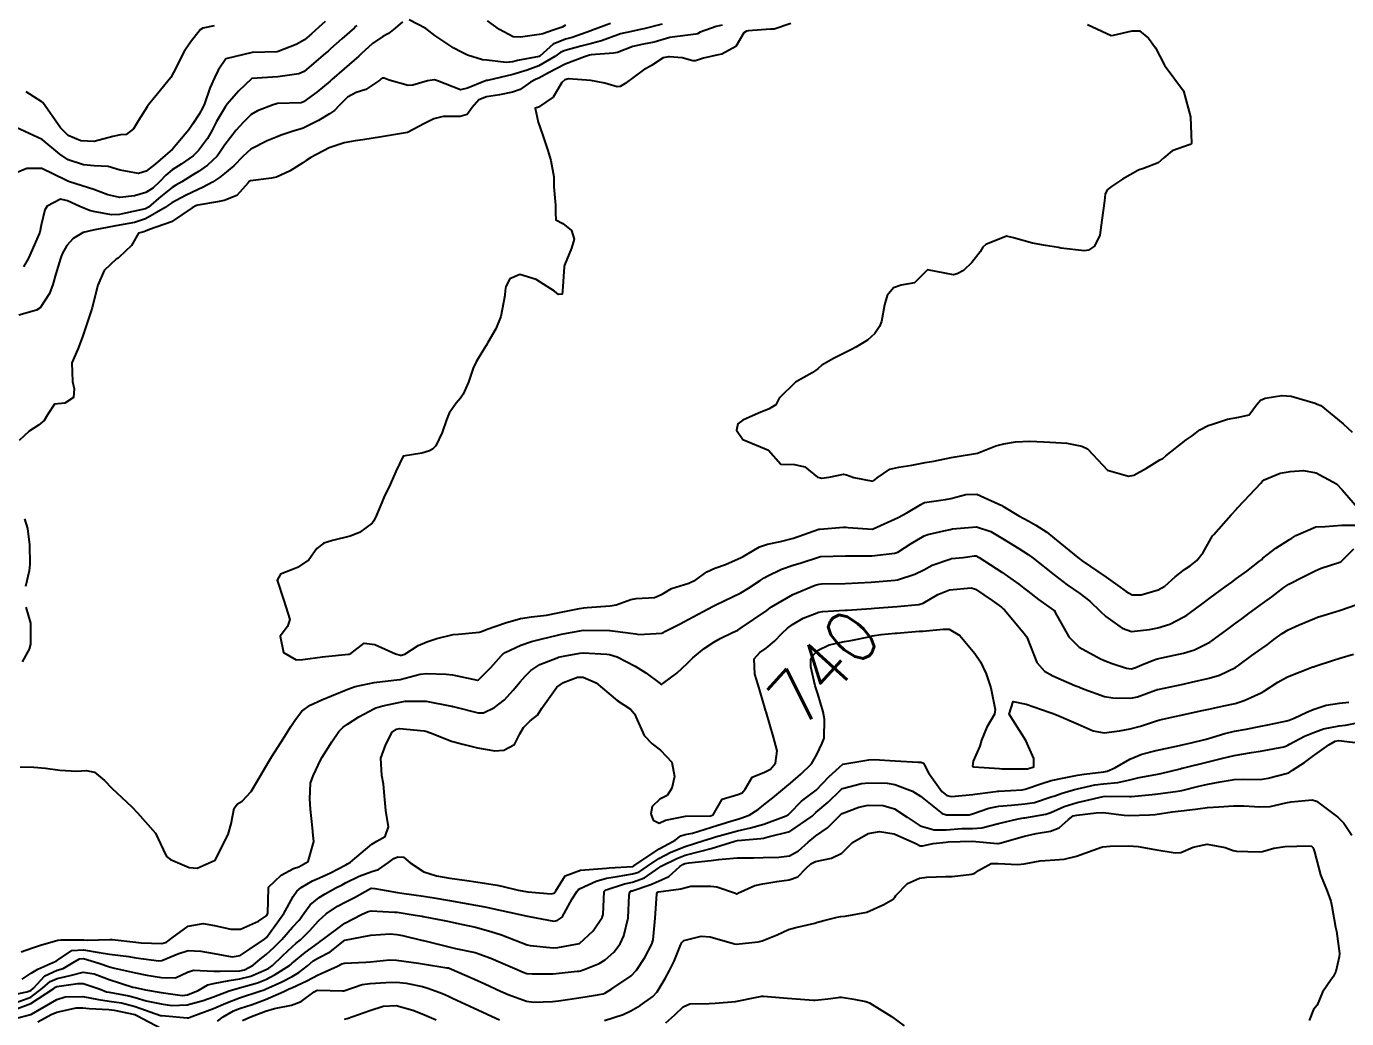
# Model space of a CAD drawing. Header units: metres. Extents: x 318500 to 325275, y 7408834 to 7428799.
# Drawn here: x 323773.1 to 323874.3, y 7421228.5 to 7421304.6 of the extents above; entities that cross this region are included whole.
import ezdxf
from ezdxf.enums import TextEntityAlignment as Align

# ---------------------------------------------------------------- set-up
doc = ezdxf.new("R2010")
doc.units = ezdxf.units.M
doc.header["$MEASUREMENT"] = 0
for name, color, linetype in [('Cotas', 45, 'Continuous'), ('Curvas de Nivel 1m', 11, 'Continuous'), ('Curvas de Nivel 5m', 15, 'Continuous'), ('Vias Primárias', 230, 'Continuous')]:
    doc.layers.add(name, color=color, linetype=linetype)
doc.styles.add('Style-STANDARD', font='STANDARD.shx')

msp = doc.modelspace()

# ---------------------------------------------------------------- linework, layer by layer
at = {"layer": 'Curvas de Nivel 1m', "flags": 128}
for points, elevation in [([(323798.42, 7421304.65), (323798.33, 7421304.56), (323798.23, 7421304.47), (323797.27, 7421303.62), (323796.4, 7421302.84), (323796.21, 7421302.68), (323796.01, 7421302.51), (323794.38, 7421301.12), (323793.98, 7421300.93), (323792.37, 7421300.69), (323790.37, 7421300.58), (323789.35, 7421299.6), (323788.48, 7421298.61), (323788.42, 7421298.53), (323788.34, 7421298.42), (323787.67, 7421297.27), (323787.33, 7421296.62), (323786.96, 7421295.97), (323786.29, 7421295.04), (323785.88, 7421294.64), (323784.94, 7421293.99), (323784.27, 7421293.56), (323783.77, 7421293.16), (323783.31, 7421292.67), (323782.78, 7421292.15), (323782.25, 7421291.82), (323781.37, 7421291.57), (323780.24, 7421291.44), (323779.32, 7421291.65), (323778.25, 7421292.05), (323776.39, 7421292.64), (323776.26, 7421292.69), (323776.11, 7421292.77), (323774.27, 7421293.67), (323773.12, 7421293.66), (323772.26, 7421293.3)], 741), ([(323795.99, 7421304.94), (323795.51, 7421304.51), (323794.94, 7421303.99), (323794.41, 7421303.55), (323793.77, 7421303.17), (323792.39, 7421302.64), (323792.31, 7421302.63), (323790.39, 7421302.58), (323788.38, 7421302.07), (323787.79, 7421301.2), (323787.51, 7421300.62), (323787.14, 7421299.84), (323786.73, 7421298.63), (323786.62, 7421298.34), (323786.33, 7421297.84), (323785.85, 7421297.1), (323785.54, 7421296.64), (323784.29, 7421295.15), (323783.72, 7421294.67), (323782.95, 7421294.01), (323782.27, 7421293.46), (323781.68, 7421293.28), (323780.27, 7421293.54), (323779.36, 7421293.81), (323778.27, 7421293.88), (323777.47, 7421293.95), (323776.28, 7421294.34), (323775.64, 7421294.78), (323774.3, 7421295.89), (323772.31, 7421296.82)], 742), ([(323821.84, 7421304.75), (323820.42, 7421304.38), (323820.26, 7421304.35), (323819.49, 7421304.19), (323818.63, 7421304), (323818.42, 7421303.92), (323817.19, 7421303.45), (323816.41, 7421303.26), (323815.59, 7421303.05), (323814.4, 7421302.73), (323814.06, 7421302.6), (323813.61, 7421302.27), (323812.38, 7421301.54), (323811.48, 7421301.2), (323810.38, 7421300.88), (323808.45, 7421300.42), (323808.37, 7421300.41), (323808.15, 7421300.34), (323806.9, 7421299.83), (323806.36, 7421299.71), (323804.61, 7421300.39), (323804.37, 7421300.47), (323803.84, 7421300.4), (323802.72, 7421300.06), (323802.36, 7421300.04), (323800.9, 7421300.44), (323800.52, 7421300.59), (323800.37, 7421300.59), (323800.28, 7421300.54), (323800.19, 7421300.45), (323799.1, 7421299.72), (323798.36, 7421299.49), (323797.7, 7421299.13), (323797.06, 7421298.49), (323796.71, 7421298.12), (323796.33, 7421297.85), (323795.49, 7421297.34), (323794.31, 7421296.76), (323794.14, 7421296.71), (323793.54, 7421296.54), (323792.63, 7421296.22), (323792.31, 7421296.1), (323791.54, 7421295.8), (323790.3, 7421295.14), (323789.69, 7421294.59), (323788.99, 7421293.88), (323788.27, 7421293.28), (323787.89, 7421292.99), (323787.36, 7421292.62), (323786.65, 7421292.23), (323786.25, 7421292.05), (323785.29, 7421291.6), (323784.24, 7421291.04), (323784.01, 7421290.89), (323783.73, 7421290.67), (323782.22, 7421289.8), (323781.38, 7421289.53), (323780.22, 7421289.32), (323778.47, 7421288.99), (323778.21, 7421288.95), (323777.44, 7421288.75), (323776.67, 7421288.3), (323776.19, 7421287.75), (323775.84, 7421287.12), (323775.71, 7421286.77), (323775.35, 7421285.59), (323775.12, 7421284.78), (323774.86, 7421284.07), (323774.13, 7421282.97), (323773.87, 7421282.79), (323772.51, 7421282.43)], 739), ([(323826.43, 7421304.66), (323825.97, 7421304.57), (323824.75, 7421304.13), (323824.53, 7421304.01), (323824.42, 7421303.98), (323822.79, 7421303.78), (323822.41, 7421303.71), (323821.21, 7421303.37), (323820.41, 7421303.21), (323819.58, 7421303.02), (323818.4, 7421302.57), (323818.1, 7421302.51), (323816.39, 7421302.38), (323816.27, 7421302.36), (323815.88, 7421302.24), (323814.38, 7421301.66), (323813.12, 7421301.02), (323812.37, 7421300.6), (323812.16, 7421300.51), (323811.73, 7421300.3), (323810.93, 7421299.74), (323810.36, 7421299.53), (323809.35, 7421299.33), (323808.35, 7421299.16), (323807.77, 7421298.93), (323807.26, 7421298.36), (323806.88, 7421297.81), (323806.33, 7421297.67), (323805.04, 7421297.67), (323804.33, 7421297.48), (323803.61, 7421297.11), (323802.31, 7421296.42), (323800.31, 7421296.1), (323798.89, 7421295.88), (323798.3, 7421295.8), (323797.46, 7421295.64), (323796.3, 7421295.25), (323794.9, 7421294.52), (323794.54, 7421294.27), (323794.28, 7421294.1), (323793.32, 7421293.5), (323792.27, 7421293.01), (323791.89, 7421292.93), (323790.26, 7421292.72), (323790.17, 7421292.67), (323790.1, 7421292.58), (323789.23, 7421291.61), (323788.24, 7421291.21), (323787.75, 7421291.1), (323786.23, 7421290.86), (323786.07, 7421290.8), (323785.8, 7421290.64), (323784.22, 7421289.57), (323782.53, 7421289), (323782.21, 7421288.87), (323782.08, 7421288.82), (323781.67, 7421288.7), (323781.15, 7421287.75), (323780.18, 7421286.83), (323780.11, 7421286.79), (323779.97, 7421286.71), (323779.04, 7421285.85), (323778.57, 7421284.73), (323778.13, 7421283), (323778.05, 7421282.74), (323777.56, 7421281.3), (323777.39, 7421280.75), (323777.02, 7421279.82), (323776.57, 7421278.76), (323776.63, 7421277.33), (323776.76, 7421276.76), (323776.69, 7421276.11), (323776.03, 7421275.66), (323775.23, 7421275.58), (323774.71, 7421274.78), (323774.46, 7421274.33), (323774.01, 7421273.97), (323773.29, 7421273.51), (323772.53, 7421272.81)], 738), ([(323787.47, 7421304.62), (323786.62, 7421304.43), (323786.41, 7421304.3), (323785.68, 7421303.36), (323785.18, 7421302.65), (323784.37, 7421301.04), (323784.15, 7421300.66), (323783.37, 7421299.69), (323782.56, 7421298.69), (323782.46, 7421298.56), (323782.34, 7421298.4), (323781.68, 7421297.34), (323781.31, 7421296.7), (323780.74, 7421296.27), (323780.31, 7421296.25), (323779.71, 7421296.12), (323778.29, 7421295.73), (323777.26, 7421295.8), (323776.3, 7421296.21), (323775.71, 7421296.78), (323774.34, 7421298.72), (323774.28, 7421298.79), (323773.08, 7421299.55)], 743), ([(323831.68, 7421304.78), (323830.42, 7421304.36), (323830.13, 7421304.35), (323828.42, 7421304.22), (323828.3, 7421304.2), (323828.08, 7421304.08), (323827.47, 7421303.03), (323826.4, 7421302.45), (323826.12, 7421302.38), (323825, 7421302.12), (323824.39, 7421301.94), (323824.18, 7421301.93), (323823.37, 7421302.15), (323822.39, 7421302.24), (323822.32, 7421302.23), (323821.91, 7421302.16), (323821, 7421301.56), (323820.38, 7421301.21), (323818.98, 7421300.2), (323818.62, 7421299.95), (323818.37, 7421299.94), (323817.44, 7421300.22), (323816.37, 7421300.43), (323814.65, 7421300.54), (323814.37, 7421300.46), (323814.13, 7421300.26), (323813.47, 7421299.15), (323812.34, 7421298.38), (323812.27, 7421298.36), (323812.08, 7421298.29), (323812.32, 7421297.22), (323812.66, 7421296.28), (323813.07, 7421295.05), (323813.3, 7421294.27), (323813.52, 7421293.03), (323813.53, 7421292.27), (323813.66, 7421290.85), (323813.65, 7421290.27), (323813.68, 7421289.72), (323814.22, 7421289.46), (323814.87, 7421288.91), (323815.07, 7421288.25), (323814.88, 7421287.57), (323814.34, 7421286.26), (323814.31, 7421286.12), (323814.19, 7421284.26), (323814.15, 7421284.04), (323813.89, 7421284.01), (323813.57, 7421284.27), (323812.16, 7421285.16), (323810.92, 7421285.55), (323810.16, 7421285.21), (323809.85, 7421284.62), (323809.78, 7421284.32), (323809.76, 7421283.93), (323809.47, 7421282.32), (323809.08, 7421281.36), (323808.47, 7421280.33), (323808.33, 7421280.1), (323808.09, 7421279.67), (323807.58, 7421278.85), (323807.34, 7421278.35), (323806.98, 7421277.27), (323806.56, 7421276.36), (323806.36, 7421276.06), (323806.04, 7421275.67), (323805.49, 7421274.91), (323805.3, 7421274.38), (323804.96, 7421273.42), (323804.47, 7421272.39), (323804.23, 7421272.14), (323803.99, 7421272.01), (323803.41, 7421271.83), (323801.98, 7421271.59), (323801.4, 7421270.43), (323800.97, 7421269.42), (323800.5, 7421268.44), (323800.33, 7421268.05), (323799.92, 7421267.07), (323799.73, 7421266.63), (323799.6, 7421266.45), (323798.62, 7421265.75), (323797.9, 7421265.47), (323796.55, 7421265.14), (323795.89, 7421264.93), (323795.36, 7421264.51), (323794.75, 7421263.64), (323793.87, 7421263.06), (323793.48, 7421262.92), (323792.58, 7421262.54), (323792.3, 7421262.1), (323792.83, 7421260.54), (323793.28, 7421259.07), (323793.1, 7421258.54), (323792.54, 7421257.8), (323792.81, 7421256.54), (323793.77, 7421255.99), (323794.29, 7421256), (323795.78, 7421256.22), (323796.03, 7421256.24), (323797.78, 7421256.42), (323797.83, 7421256.42), (323797.96, 7421256.47), (323798.99, 7421257.26), (323799.79, 7421257.16), (323801.39, 7421256.43), (323801.78, 7421256.34), (323801.85, 7421256.34), (323802.1, 7421256.42), (323803.11, 7421257.08), (323803.79, 7421257.36), (323804.56, 7421257.62), (323805.8, 7421257.91), (323806.22, 7421257.94), (323807.81, 7421258.11), (323807.98, 7421258.16), (323808.42, 7421258.33), (323809.82, 7421258.81), (323810.96, 7421259.15), (323811.82, 7421259.27), (323812.95, 7421259.4), (323813.82, 7421259.58), (323815.5, 7421259.91), (323815.83, 7421259.96), (323816.08, 7421259.98), (323817.83, 7421260.12), (323818.29, 7421260.2), (323819.42, 7421260.61), (323819.84, 7421260.69), (323821.24, 7421260.76), (323821.84, 7421261.02), (323822.55, 7421261.45), (323823.86, 7421261.86), (323824.4, 7421262.12), (323825.25, 7421262.73), (323825.87, 7421263), (323826.68, 7421263.29), (323827.89, 7421263.82), (323828.05, 7421263.9), (323828.3, 7421264.07), (323829.3, 7421264.65), (323829.9, 7421264.84), (323830.91, 7421265.05), (323831.9, 7421265.32), (323833.85, 7421265.99), (323833.92, 7421266.01), (323835.73, 7421266.16), (323835.92, 7421266.16), (323836.1, 7421266.14), (323837.92, 7421266.01), (323838, 7421266.02), (323839.93, 7421266.9), (323840.59, 7421267.25), (323841.65, 7421267.89), (323841.83, 7421268), (323841.94, 7421268.04), (323843.54, 7421268.27), (323843.95, 7421268.35), (323845.12, 7421268.67), (323845.95, 7421268.68), (323847.86, 7421267.81), (323847.94, 7421267.76), (323849.17, 7421267.03), (323849.93, 7421266.61), (323850.47, 7421266.32), (323851.31, 7421265.76), (323851.91, 7421265.28), (323853.82, 7421263.73), (323853.89, 7421263.68), (323854.04, 7421263.58), (323855.87, 7421262.32), (323856.77, 7421261.69), (323857.39, 7421261.21), (323857.85, 7421260.97), (323858.55, 7421260.96), (323859.86, 7421261.34), (323860.36, 7421261.64), (323861.16, 7421262.35), (323861.88, 7421262.92), (323862.3, 7421263.2), (323862.83, 7421263.61), (323863.3, 7421264.2), (323863.92, 7421265.3), (323864.03, 7421265.49), (323864.11, 7421265.6), (323865.45, 7421267.09), (323865.88, 7421267.57), (323865.91, 7421267.6), (323865.94, 7421267.64), (323866.88, 7421268.63), (323867.72, 7421269.54), (323867.84, 7421269.67), (323867.97, 7421269.78), (323869.21, 7421270.3), (323869.98, 7421270.42), (323871, 7421270.49), (323871.98, 7421270.33), (323873.53, 7421269.47), (323873.96, 7421269.02), (323875.32, 7421267.45)], 737), ([(323814.43, 7421304.66), (323814.17, 7421304.52), (323813.46, 7421304.27), (323812.69, 7421304.01), (323812.41, 7421303.94), (323810.98, 7421303.74), (323810.41, 7421303.78), (323809.35, 7421304.33), (323808.43, 7421305)], 741), ([(323854.43, 7421304.71), (323856.24, 7421303.88), (323856.42, 7421303.89), (323857.87, 7421304.24), (323858.43, 7421304.23), (323859.12, 7421303.67), (323859.66, 7421302.92), (323860.31, 7421301.65), (323860.34, 7421301.6), (323860.4, 7421301.52), (323861.79, 7421299.63), (323862.34, 7421297.62), (323862.41, 7421295.62), (323862.39, 7421295.55), (323862.32, 7421295.52), (323860.92, 7421295.03), (323860.3, 7421294.49), (323859.86, 7421294.1), (323858.73, 7421293.67), (323858.4, 7421293.56), (323858.29, 7421293.51), (323857.12, 7421292.84), (323856.27, 7421292.3), (323855.94, 7421292.03), (323855.79, 7421291.71), (323855.74, 7421291.2), (323855.53, 7421289.71), (323855.38, 7421288.55), (323854.97, 7421287.72), (323854.52, 7421287.41), (323854.2, 7421287.35), (323852.39, 7421287.57), (323852.21, 7421287.6), (323851.21, 7421287.77), (323850.21, 7421287.94), (323848.76, 7421288.35), (323848.22, 7421288.47), (323846.63, 7421287.83), (323846.42, 7421287.63), (323846.2, 7421287.28), (323845.57, 7421286.46), (323844.93, 7421285.85), (323844.45, 7421285.58), (323844.17, 7421285.51), (323842.18, 7421285.89), (323841.17, 7421284.9), (323840.16, 7421284.72), (323839.57, 7421284.51), (323839.08, 7421283.93), (323838.87, 7421283.21), (323838.65, 7421281.93), (323838.5, 7421281.56), (323838.12, 7421281.02), (323837.56, 7421280.49), (323836.68, 7421279.96), (323836.3, 7421279.76), (323836.1, 7421279.65), (323834.97, 7421279.1), (323834.08, 7421278.58), (323833.77, 7421278.3), (323833.34, 7421278), (323832.06, 7421277.29), (323830.8, 7421276.04), (323830.53, 7421275.55), (323830.04, 7421275.22), (323829.21, 7421274.89), (323828.02, 7421274.36), (323827.62, 7421274.08), (323827.53, 7421273.59), (323828, 7421272.89), (323829.99, 7421272.05), (323830.93, 7421270.98), (323831.98, 7421270.96), (323832.76, 7421270.79), (323833.73, 7421269.99), (323833.97, 7421269.93), (323834.04, 7421269.92), (323834.64, 7421269.98), (323835.73, 7421270.22), (323835.97, 7421270.16), (323836.51, 7421269.96), (323837.97, 7421269.68), (323838.13, 7421269.78), (323838.3, 7421269.94), (323839.29, 7421270.61), (323839.98, 7421270.76), (323840.96, 7421270.92), (323841.99, 7421271.11), (323842.65, 7421271.22), (323843.99, 7421271.5), (323844.29, 7421271.56), (323846, 7421271.83), (323847.42, 7421272.4), (323848.01, 7421272.55), (323848.91, 7421272.7), (323850.01, 7421272.76), (323851.08, 7421272.7), (323852.01, 7421272.66), (323852.86, 7421272.6), (323854.01, 7421272.37), (323854.44, 7421272.16), (323854.84, 7421271.72), (323855.98, 7421270.54), (323857.58, 7421270.08), (323857.98, 7421270.15), (323858.97, 7421270.68), (323859.99, 7421271.31), (323860.21, 7421271.43), (323860.45, 7421271.64), (323862.01, 7421272.85), (323862.46, 7421273.17), (323863.05, 7421273.61), (323863.68, 7421273.95), (323864.03, 7421274.06), (323865.18, 7421274.44), (323866.04, 7421274.6), (323866.84, 7421274.76), (323867.39, 7421275.55), (323867.7, 7421275.9), (323868.06, 7421276.04), (323869.34, 7421276.25), (323870.06, 7421276.21), (323871.89, 7421275.66), (323872.05, 7421275.6), (323872.32, 7421275.49), (323874.03, 7421274.08), (323874.72, 7421273.45)], 736), ([(323772.95, 7421266.8), (323773.16, 7421266.06), (323773.32, 7421264.8), (323773.36, 7421263.31), (323773.3, 7421262.8), (323773.03, 7421261.61)], 738), ([(323772.62, 7421247.77), (323773.66, 7421247.74), (323774.55, 7421247.67), (323775.66, 7421247.52), (323776.96, 7421247.45), (323777.66, 7421247.48), (323778.3, 7421247.37), (323779.08, 7421246.72), (323779.64, 7421246.14), (323781.16, 7421244.69), (323781.61, 7421244.25), (323782.98, 7421242.67), (323783.58, 7421241.44), (323783.82, 7421240.9), (323784.13, 7421240.65), (323785.56, 7421240.05), (323786.19, 7421239.99), (323787.57, 7421240.6), (323788.55, 7421242.59), (323788.79, 7421243.4), (323789.02, 7421244.59), (323789.28, 7421244.93), (323789.63, 7421245.13), (323790.32, 7421245.89), (323790.72, 7421246.56), (323791.67, 7421248.18), (323791.9, 7421248.55), (323792.59, 7421249.63), (323793.15, 7421250.53), (323793.36, 7421250.87), (323793.71, 7421251.41), (323794.21, 7421252.04), (323794.84, 7421252.51), (323795.73, 7421252.92), (323796.47, 7421253.22), (323797.74, 7421253.74), (323798.28, 7421253.93), (323799.75, 7421254.25), (323801.25, 7421254.43), (323801.71, 7421254.46), (323801.75, 7421254.47), (323803.28, 7421254.87), (323803.76, 7421254.92), (323805.27, 7421254.87), (323805.76, 7421254.82), (323807.67, 7421254.42), (323807.75, 7421254.44), (323808.7, 7421255.39), (323809.5, 7421256.31), (323809.65, 7421256.45), (323809.78, 7421256.53), (323810.99, 7421257.1), (323811.8, 7421257.38), (323812.52, 7421257.56), (323813.8, 7421257.87), (323814.12, 7421257.94), (323815.65, 7421258.23), (323815.81, 7421258.25), (323817.79, 7421258.23), (323817.81, 7421258.23), (323817.83, 7421258.23), (323818.03, 7421258.21), (323819.81, 7421257.96), (323820.05, 7421257.93), (323821.81, 7421258.02), (323821.9, 7421258.06), (323822.04, 7421258.15), (323823.21, 7421258.74), (323823.82, 7421259.07), (323825.74, 7421260.1), (323825.84, 7421260.15), (323825.94, 7421260.2), (323827.85, 7421261.12), (323828.45, 7421261.47), (323829.34, 7421262.06), (323829.65, 7421262.26), (323829.87, 7421262.39), (323830.97, 7421262.94), (323831.88, 7421263.23), (323832.48, 7421263.41), (323833.89, 7421263.89), (323833.97, 7421263.91), (323835.89, 7421263.95), (323835.91, 7421263.95), (323836.89, 7421263.96), (323837.87, 7421263.96), (323837.89, 7421263.96), (323839.66, 7421264.15), (323839.89, 7421264.23), (323840.92, 7421264.89), (323841.91, 7421265.48), (323842.2, 7421265.6), (323843.41, 7421265.87), (323843.92, 7421265.98), (323844.09, 7421266.02), (323845.92, 7421266.18), (323847.02, 7421265.82), (323847.91, 7421265.28), (323849.17, 7421264.52), (323849.89, 7421264.06), (323850.28, 7421263.77), (323851.87, 7421262.5), (323852.89, 7421261.74), (323853.85, 7421261.07), (323854.62, 7421260.49), (323855.42, 7421259.71), (323855.83, 7421259.31), (323857.1, 7421258.4), (323857.82, 7421258.16), (323859.18, 7421258.3), (323859.82, 7421258.44), (323860.75, 7421258.71), (323861.83, 7421259.27), (323862.05, 7421259.41), (323862.34, 7421259.61), (323863.2, 7421260.25), (323863.85, 7421260.73), (323865, 7421261.58), (323865.5, 7421261.94), (323865.87, 7421262.22), (323866.64, 7421262.79), (323867.63, 7421263.54), (323867.77, 7421263.66), (323867.89, 7421263.77), (323868.88, 7421264.55), (323869.92, 7421265.21), (323870.11, 7421265.32), (323870.41, 7421265.51), (323871.93, 7421266.17), (323872.66, 7421266.21), (323873.93, 7421266.3), (323875.06, 7421266.31)], 738), ([(323772.68, 7421233.59), (323773.48, 7421233.86), (323774.16, 7421234.1), (323775.49, 7421234.48), (323775.73, 7421234.51), (323777.49, 7421234.49), (323777.75, 7421234.48), (323779.49, 7421234.53), (323779.66, 7421234.53), (323781.48, 7421234.32), (323781.88, 7421234.28), (323783.48, 7421234.22), (323783.82, 7421234.32), (323784.26, 7421234.65), (323785.5, 7421235.54), (323786.63, 7421235.74), (323787.5, 7421235.61), (323788.76, 7421235.33), (323789.5, 7421235.33), (323790.89, 7421235.94), (323791.51, 7421236.37), (323791.6, 7421236.55), (323791.64, 7421238.45), (323791.66, 7421238.55), (323792.62, 7421239.46), (323793.56, 7421239.96), (323793.97, 7421240.11), (323794.68, 7421240.51), (323795.13, 7421242.05), (323795.08, 7421242.51), (323795.01, 7421243.1), (323794.88, 7421244.51), (323794.82, 7421245.32), (323794.86, 7421246.51), (323795.07, 7421247.09), (323795.67, 7421248.32), (323795.76, 7421248.5), (323796.5, 7421249.68), (323797.05, 7421250.48), (323797.37, 7421250.81), (323797.71, 7421251.05), (323798.57, 7421251.61), (323799.73, 7421252.23), (323799.88, 7421252.29), (323800.42, 7421252.44), (323801.73, 7421252.74), (323802.12, 7421252.8), (323803.73, 7421252.8), (323805.67, 7421252.43), (323805.73, 7421252.42), (323805.77, 7421252.41), (323805.91, 7421252.37), (323807.72, 7421251.9), (323808.14, 7421251.91), (323808.97, 7421252.32), (323809.74, 7421252.9), (323810.41, 7421253.64), (323810.93, 7421254.3), (323811.32, 7421254.73), (323811.76, 7421255.16), (323812.44, 7421255.61), (323813.78, 7421256.14), (323813.87, 7421256.17), (323814.27, 7421256.25), (323815.52, 7421256.5), (323815.78, 7421256.52), (323817.58, 7421256.42), (323817.78, 7421256.39), (323818.37, 7421256.2), (323819.77, 7421255.5), (323820.58, 7421254.98), (323821.67, 7421254.15), (323821.72, 7421254.11), (323821.76, 7421254.09), (323821.8, 7421254.1), (323821.87, 7421254.15), (323822.95, 7421254.96), (323823.78, 7421255.73), (323824.18, 7421256.12), (323825.06, 7421256.85), (323825.8, 7421257.34), (323826.28, 7421257.62), (323827.23, 7421258.08), (323827.63, 7421258.26), (323827.81, 7421258.37), (323828.82, 7421259.06), (323829.84, 7421259.77), (323830, 7421259.89), (323830.22, 7421260.04), (323831.85, 7421260.99), (323833.56, 7421261.7), (323833.86, 7421261.78), (323834.04, 7421261.8), (323835.86, 7421261.84), (323837.86, 7421261.94), (323839.7, 7421262.08), (323839.86, 7421262.11), (323841.21, 7421262.55), (323841.88, 7421262.89), (323842.53, 7421263.24), (323843.89, 7421263.71), (323844.01, 7421263.74), (323844.91, 7421263.84), (323845.77, 7421263.96), (323845.89, 7421263.95), (323846.14, 7421263.83), (323847.87, 7421262.71), (323849.17, 7421261.79), (323849.56, 7421261.48), (323849.85, 7421261.25), (323850.69, 7421260.61), (323851.84, 7421259.8), (323851.9, 7421259.75), (323851.97, 7421259.61), (323853.01, 7421257.74), (323853.8, 7421256.95), (323855.44, 7421256.05), (323855.78, 7421255.91), (323856.34, 7421255.69), (323857.43, 7421255.33), (323857.78, 7421255.3), (323858.07, 7421255.37), (323858.78, 7421255.66), (323859.49, 7421255.95), (323859.79, 7421256.05), (323861.09, 7421256.34), (323861.79, 7421256.49), (323862.65, 7421256.75), (323863.81, 7421257.34), (323863.96, 7421257.44), (323864.17, 7421257.59), (323865.12, 7421258.28), (323865.83, 7421258.81), (323866.26, 7421259.13), (323866.84, 7421259.55), (323867.85, 7421260.29), (323868.57, 7421260.82), (323869.5, 7421261.52), (323869.71, 7421261.68), (323869.86, 7421261.77), (323871.01, 7421262.37), (323871.88, 7421262.81), (323872.36, 7421263.01), (323873.78, 7421263.46), (323873.86, 7421263.49), (323873.89, 7421263.53), (323874.86, 7421264.5)], 739), ([(323773.04, 7421260.02), (323773.41, 7421258.8), (323773.4, 7421257.19), (323773.29, 7421256.8), (323772.76, 7421255.82)], 738), ([(323771.42, 7421230.14), (323773.13, 7421230.5), (323773.43, 7421230.61), (323773.64, 7421230.79), (323774.49, 7421231.73), (323775.45, 7421232.16), (323775.91, 7421232.3), (323776.68, 7421232.75), (323777.16, 7421233.05), (323777.46, 7421233.07), (323778.65, 7421232.72), (323779.46, 7421232.43), (323779.84, 7421232.32), (323781.45, 7421231.97), (323782.32, 7421231.8), (323783.44, 7421231.6), (323784.51, 7421231.58), (323785.45, 7421232.03), (323785.91, 7421232.16), (323787.45, 7421232.1), (323787.95, 7421232.09), (323789.45, 7421232.13), (323789.82, 7421232.2), (323790.48, 7421232.56), (323791.02, 7421233.01), (323791.47, 7421233.38), (323792.09, 7421233.93), (323792.67, 7421234.53), (323793.5, 7421235.47), (323794, 7421236.02), (323794.36, 7421236.51), (323794.85, 7421237.18), (323795.53, 7421237.74), (323796, 7421238.03), (323796.81, 7421238.48), (323797.29, 7421238.73), (323797.55, 7421238.86), (323798.61, 7421239.39), (323799.56, 7421239.74), (323800.09, 7421239.9), (323800.84, 7421240.43), (323801.26, 7421240.74), (323801.57, 7421240.86), (323801.99, 7421240.83), (323802.51, 7421240.41), (323803.56, 7421239.71), (323804.53, 7421239.4), (323805.55, 7421239.23), (323806.85, 7421239.05), (323807.55, 7421238.96), (323809.17, 7421238.69), (323809.54, 7421238.61), (323810.8, 7421238.3), (323811.54, 7421238.18), (323813.31, 7421238.03), (323813.54, 7421238.08), (323813.68, 7421238.26), (323814.4, 7421239.41), (323815.56, 7421239.84), (323815.91, 7421239.88), (323817.57, 7421239.99), (323817.77, 7421240.01), (323819.57, 7421240.13), (323819.6, 7421240.14), (323819.66, 7421240.18), (323821.59, 7421241.47), (323822.03, 7421241.71), (323822.83, 7421242.14), (323823.26, 7421242.48), (323823.6, 7421242.58), (323824.16, 7421242.68), (323825.61, 7421243.14), (323827.18, 7421243.64), (323827.62, 7421243.76), (323827.86, 7421243.82), (323828.49, 7421244.06), (323829.18, 7421244.5), (323829.63, 7421244.85), (323830.3, 7421245.38), (323831.08, 7421246.03), (323831.39, 7421246.29), (323831.66, 7421246.51), (323832.47, 7421247.2), (323833.27, 7421248), (323833.69, 7421248.71), (323834.1, 7421249.59), (323834.26, 7421249.98), (323834.27, 7421251.43), (323834.18, 7421251.99), (323833.75, 7421253.38), (323833.57, 7421253.99), (323833.23, 7421255.45), (323833.23, 7421256), (323833.42, 7421256.36), (323833.79, 7421256.73), (323834.64, 7421257.13), (323835.8, 7421257.38), (323836.3, 7421257.46), (323837.81, 7421257.78), (323837.93, 7421257.81), (323838.62, 7421257.93), (323839.7, 7421258.02), (323839.81, 7421258.03), (323841.54, 7421258.17), (323841.81, 7421258.18), (323843.37, 7421258.32), (323843.82, 7421258.32), (323844.64, 7421257.85), (323845.79, 7421256.46), (323846.23, 7421255.83), (323846.68, 7421254.91), (323847.03, 7421253.82), (323847.37, 7421252.17), (323847.31, 7421251.81), (323846.72, 7421250.81), (323846.3, 7421249.82), (323846.17, 7421249.35), (323845.68, 7421248.21), (323845.63, 7421247.83), (323845.68, 7421247.79), (323845.72, 7421247.78), (323847.68, 7421247.63), (323847.86, 7421247.62), (323849.68, 7421247.61), (323849.83, 7421247.62), (323850.31, 7421247.77), (323850.32, 7421248.41), (323849.7, 7421249.78), (323848.43, 7421251.8), (323848.75, 7421252.79), (323849.74, 7421252.59), (323851.51, 7421251.97), (323851.73, 7421251.89), (323852.07, 7421251.75), (323853.72, 7421251.04), (323854.88, 7421250.54), (323855.71, 7421250.37), (323856.88, 7421250.52), (323857.72, 7421250.69), (323858.49, 7421250.89), (323859.72, 7421251.31), (323859.99, 7421251.38), (323861.12, 7421251.63), (323861.62, 7421251.74), (323861.73, 7421251.76), (323863.24, 7421252.09), (323863.74, 7421252.2), (323864.88, 7421252.45), (323865.75, 7421252.64), (323866.45, 7421252.86), (323867.76, 7421253.45), (323867.82, 7421253.48), (323867.93, 7421253.54), (323869.03, 7421254.26), (323869.77, 7421254.67), (323871.72, 7421255.43), (323871.78, 7421255.45), (323871.89, 7421255.49), (323873.29, 7421255.96), (323873.79, 7421256.11), (323874.83, 7421256.41)], 741), ([(323772.3, 7421229.69), (323773.42, 7421230.11), (323774.33, 7421230.78), (323774.9, 7421231.3), (323775.44, 7421231.53), (323776.43, 7421231.77), (323777.45, 7421232.02), (323778.27, 7421231.9), (323779.44, 7421231.45), (323781.24, 7421230.88), (323781.43, 7421230.83), (323782.22, 7421230.67), (323783.43, 7421230.47), (323785.03, 7421230.24), (323785.43, 7421230.27), (323786.26, 7421230.62), (323787, 7421231.04), (323787.44, 7421231.16), (323788.64, 7421231.39), (323789.44, 7421231.5), (323790.3, 7421231.71), (323791.46, 7421232.22), (323791.67, 7421232.33), (323791.96, 7421232.54), (323792.73, 7421233.27), (323793.48, 7421234), (323793.77, 7421234.24), (323794.1, 7421234.51), (323794.8, 7421235.2), (323795.5, 7421235.97), (323796.08, 7421236.49), (323796.93, 7421237.07), (323797.52, 7421237.39), (323798.24, 7421237.75), (323799.46, 7421238.44), (323799.51, 7421238.47), (323799.54, 7421238.47), (323799.8, 7421238.44), (323801.54, 7421238.13), (323801.87, 7421238.08), (323803.53, 7421237.85), (323804.16, 7421237.75), (323805.53, 7421237.52), (323806.53, 7421237.35), (323807.53, 7421237.17), (323808.24, 7421237.04), (323809.52, 7421236.75), (323811.5, 7421236.31), (323811.52, 7421236.31), (323811.54, 7421236.31), (323811.63, 7421236.29), (323813.52, 7421235.94), (323813.79, 7421235.98), (323814.15, 7421236.25), (323814.94, 7421237.64), (323815.31, 7421238.23), (323815.42, 7421238.36), (323815.54, 7421238.44), (323816.76, 7421239.01), (323817.56, 7421239.22), (323818.38, 7421239.37), (323819.56, 7421239.55), (323820.03, 7421239.7), (323820.71, 7421240.16), (323821.58, 7421240.75), (323822.5, 7421241.23), (323823.59, 7421241.65), (323825.02, 7421242.11), (323825.6, 7421242.3), (323825.91, 7421242.41), (323827.61, 7421242.87), (323828.59, 7421243.08), (323829.61, 7421243.37), (323831.34, 7421244.02), (323831.52, 7421244.12), (323831.62, 7421244.22), (323832.52, 7421245.13), (323833.63, 7421245.99), (323834.62, 7421247.03), (323835.68, 7421247.97), (323837.68, 7421248.31), (323838.08, 7421248.33), (323839.68, 7421248.22), (323841.45, 7421248.12), (323841.68, 7421248.12), (323841.86, 7421248.06), (323841.95, 7421247.89), (323842.25, 7421247.3), (323843.26, 7421245.87), (323843.65, 7421245.56), (323844.01, 7421245.49), (323845.65, 7421245.65), (323845.81, 7421245.67), (323847, 7421245.82), (323847.57, 7421245.9), (323847.65, 7421245.9), (323849.44, 7421246), (323849.65, 7421246.05), (323850.93, 7421246.5), (323851.66, 7421246.71), (323852.51, 7421246.9), (323853.67, 7421247.12), (323854.19, 7421247.2), (323855.68, 7421247.39), (323855.94, 7421247.43), (323856.52, 7421247.69), (323857.69, 7421248.37), (323858.6, 7421248.75), (323859.69, 7421249.03), (323861.48, 7421249.41), (323861.7, 7421249.45), (323862.39, 7421249.61), (323863.43, 7421249.87), (323863.71, 7421249.94), (323864.97, 7421250.32), (323865.71, 7421250.5), (323866.6, 7421250.67), (323867.72, 7421250.88), (323868.27, 7421250.99), (323869.73, 7421251.31), (323869.89, 7421251.35), (323870.29, 7421251.5), (323871.26, 7421251.97), (323871.74, 7421252.18), (323872.73, 7421252.49), (323873.75, 7421252.66), (323874.46, 7421252.74)], 742), ([(323771.46, 7421228.87), (323773.42, 7421229.61), (323775.18, 7421230.76), (323775.32, 7421230.88), (323775.43, 7421230.92), (323777.03, 7421231.15), (323777.44, 7421231.16), (323778.73, 7421230.72), (323779.24, 7421230.52), (323779.43, 7421230.48), (323780.94, 7421230.2), (323781.42, 7421230.08), (323782.27, 7421229.82), (323783.42, 7421229.58), (323784.24, 7421229.47), (323785.42, 7421229.51), (323786.65, 7421229.84), (323787.43, 7421230.13), (323787.76, 7421230.26), (323788.64, 7421230.59), (323789.24, 7421230.77), (323789.43, 7421230.82), (323790.8, 7421231.2), (323791.44, 7421231.46), (323792.16, 7421231.83), (323793.26, 7421232.52), (323793.37, 7421232.61), (323793.46, 7421232.7), (323794.45, 7421233.54), (323795.49, 7421234.27), (323795.62, 7421234.36), (323795.8, 7421234.5), (323797.5, 7421235.78), (323798.78, 7421236.45), (323799.28, 7421236.67), (323799.51, 7421236.73), (323801.3, 7421236.63), (323801.51, 7421236.61), (323802.9, 7421236.4), (323803.43, 7421236.31), (323803.51, 7421236.3), (323805.12, 7421235.98), (323805.51, 7421235.9), (323806.06, 7421235.79), (323807.51, 7421235.46), (323808.69, 7421235.13), (323809.5, 7421234.87), (323811.02, 7421234.29), (323811.49, 7421234.11), (323811.7, 7421234.06), (323813.48, 7421233.89), (323813.83, 7421233.91), (323815.49, 7421234.23), (323816.54, 7421235.19), (323817.24, 7421236.21), (323817.3, 7421236.44), (323817.37, 7421238.21), (323817.46, 7421238.29), (323817.54, 7421238.33), (323818.95, 7421238.79), (323819.55, 7421238.93), (323820.47, 7421239.26), (323821.57, 7421240.02), (323821.64, 7421240.08), (323821.76, 7421240.15), (323822.96, 7421240.75), (323823.58, 7421241), (323824.79, 7421241.31), (323825.59, 7421241.5), (323827.4, 7421242.07), (323827.6, 7421242.12), (323829.39, 7421242.27), (323829.6, 7421242.31), (323829.96, 7421242.4), (323831.61, 7421242.82), (323833.32, 7421243.99), (323833.48, 7421244.14), (323833.62, 7421244.26), (323834.55, 7421245.07), (323835.5, 7421245.97), (323835.57, 7421246.05), (323835.65, 7421246.1), (323837.12, 7421246.49), (323837.66, 7421246.54), (323839.07, 7421246.51), (323839.66, 7421246.41), (323841.01, 7421245.9), (323841.64, 7421245.51), (323843.3, 7421244.19), (323843.62, 7421244.08), (323845.36, 7421244.09), (323845.62, 7421244.16), (323846.86, 7421244.59), (323847.63, 7421244.75), (323848.6, 7421244.83), (323849.64, 7421244.92), (323850.37, 7421245.04), (323851.65, 7421245.46), (323851.86, 7421245.53), (323852.49, 7421245.74), (323853.37, 7421246.01), (323853.66, 7421246.09), (323854.99, 7421246.38), (323855.66, 7421246.46), (323856.77, 7421246.58), (323857.67, 7421246.78), (323858.39, 7421246.94), (323859.67, 7421247.18), (323860.06, 7421247.26), (323861.55, 7421247.62), (323861.68, 7421247.66), (323861.73, 7421247.67), (323863.69, 7421248.16), (323864.82, 7421248.44), (323865.69, 7421248.65), (323867.02, 7421248.87), (323867.69, 7421248.96), (323869.5, 7421249.31), (323869.7, 7421249.37), (323869.79, 7421249.42), (323869.93, 7421249.51), (323871.08, 7421250.12), (323871.71, 7421250.39), (323872.52, 7421250.68), (323873.72, 7421250.91), (323874.21, 7421250.97), (323875.73, 7421251.27)], 743), ([(323771.87, 7421228.35), (323773.41, 7421228.76), (323773.43, 7421228.77), (323773.47, 7421228.79), (323775.42, 7421229.92), (323776.05, 7421230.13), (323777.42, 7421230.15), (323778.62, 7421229.92), (323779.42, 7421229.8), (323780.38, 7421229.66), (323781.42, 7421229.38), (323783.37, 7421228.7), (323783.41, 7421228.69), (323783.44, 7421228.69), (323783.74, 7421228.66), (323785.41, 7421228.51), (323785.51, 7421228.52), (323785.78, 7421228.62), (323787.42, 7421229.23), (323788.38, 7421229.63), (323789.42, 7421230.04), (323790.99, 7421230.56), (323791.32, 7421230.66), (323791.43, 7421230.71), (323792.68, 7421231.29), (323793.45, 7421231.69), (323793.97, 7421231.99), (323794.64, 7421232.51), (323795.08, 7421232.88), (323795.47, 7421233.12), (323796.38, 7421233.59), (323797.49, 7421234.47), (323799.49, 7421234.86), (323800.97, 7421234.95), (323801.49, 7421234.91), (323801.92, 7421234.83), (323803.49, 7421234.45), (323803.54, 7421234.44), (323803.74, 7421234.39), (323805.48, 7421233.96), (323805.99, 7421233.84), (323807.48, 7421233.52), (323808.69, 7421233.1), (323809.47, 7421232.77), (323810.54, 7421232.29), (323811.18, 7421232.01), (323811.46, 7421231.92), (323811.85, 7421231.88), (323813.46, 7421231.89), (323815.31, 7421232.09), (323815.46, 7421232.1), (323815.56, 7421232.13), (323815.85, 7421232.23), (323817, 7421232.69), (323817.47, 7421232.96), (323818.13, 7421233.55), (323818.6, 7421234.19), (323818.88, 7421234.81), (323819.21, 7421236.18), (323819.29, 7421237.93), (323819.35, 7421238.18), (323819.47, 7421238.25), (323819.54, 7421238.27), (323820.96, 7421238.75), (323821.55, 7421238.99), (323822.34, 7421239.36), (323823.19, 7421240.13), (323823.42, 7421240.29), (323823.57, 7421240.35), (323823.86, 7421240.41), (323825.58, 7421240.58), (323826.15, 7421240.66), (323827.58, 7421240.78), (323828.85, 7421240.78), (323829.58, 7421240.81), (323830.78, 7421240.84), (323831.58, 7421240.95), (323832.27, 7421241.33), (323833.01, 7421242), (323833.6, 7421242.47), (323834.51, 7421243.09), (323835.38, 7421243.97), (323835.5, 7421244.1), (323835.62, 7421244.18), (323836.9, 7421244.68), (323837.63, 7421244.82), (323838.76, 7421244.8), (323839.63, 7421244.55), (323840.61, 7421243.9), (323841.61, 7421243.25), (323842.67, 7421242.94), (323843.61, 7421242.93), (323844.8, 7421243.03), (323845.61, 7421243.05), (323846.34, 7421243.09), (323847.62, 7421243.42), (323849.12, 7421243.79), (323849.56, 7421243.85), (323849.62, 7421243.86), (323851.25, 7421244.13), (323851.63, 7421244.26), (323852.64, 7421244.73), (323853.64, 7421245.04), (323854.21, 7421245.16), (323855.65, 7421245.49), (323855.83, 7421245.51), (323857.65, 7421245.5), (323857.81, 7421245.5), (323859.4, 7421245.65), (323859.62, 7421245.68), (323859.65, 7421245.68), (323861.37, 7421245.9), (323861.66, 7421245.96), (323862.97, 7421246.29), (323863.66, 7421246.44), (323864.62, 7421246.62), (323865.67, 7421246.8), (323866.4, 7421246.83), (323867.67, 7421246.81), (323868.3, 7421246.9), (323869.68, 7421247.25), (323869.87, 7421247.32), (323870.15, 7421247.51), (323871.07, 7421248.11), (323871.69, 7421248.55), (323872.94, 7421249.47), (323873.43, 7421249.74), (323873.7, 7421249.78), (323875.57, 7421249.57)], 744), ([(323817.41, 7421228.31), (323818.84, 7421228.77), (323819.42, 7421229.04), (323820.13, 7421229.47), (323821.11, 7421230.15), (323821.44, 7421230.52), (323822.06, 7421231.54), (323822.4, 7421232.14), (323822.76, 7421232.85), (323823.27, 7421234.13), (323823.33, 7421234.29), (323823.49, 7421234.46), (323824.82, 7421234.79), (323825.5, 7421234.74), (323827.38, 7421234.18), (323827.49, 7421234.16), (323829.2, 7421234.35), (323829.5, 7421234.42), (323830.64, 7421234.89), (323831.51, 7421235.28), (323832.08, 7421235.44), (323833.52, 7421235.79), (323833.67, 7421235.83), (323834.22, 7421235.98), (323835.25, 7421236.25), (323835.52, 7421236.29), (323835.87, 7421236.31), (323837.53, 7421236.62), (323838.81, 7421237.2), (323839.54, 7421237.61), (323839.67, 7421237.78), (323839.75, 7421237.91), (323840.64, 7421238.82), (323841.56, 7421239.23), (323842.13, 7421239.31), (323843.56, 7421239.35), (323844.05, 7421239.36), (323845.57, 7421239.53), (323845.79, 7421239.61), (323846.07, 7421239.83), (323847.05, 7421240.35), (323847.58, 7421240.35), (323849.09, 7421240.28), (323849.58, 7421240.33), (323850.8, 7421240.55), (323851.58, 7421240.61), (323852.64, 7421240.68), (323853.59, 7421240.93), (323855.5, 7421241.61), (323855.6, 7421241.63), (323856.17, 7421241.69), (323857.6, 7421241.72), (323858.31, 7421241.66), (323859.6, 7421241.43), (323861.15, 7421241.18), (323861.59, 7421241.21), (323862.54, 7421241.61), (323863.6, 7421241.83), (323864.99, 7421241.58), (323865.6, 7421241.35), (323865.86, 7421241.3), (323867.6, 7421241.26), (323867.85, 7421241.28), (323868.71, 7421241.52), (323869.6, 7421241.65), (323871.37, 7421241.72), (323871.6, 7421241.69), (323871.7, 7421241.59), (323871.76, 7421241.49), (323871.85, 7421241.24), (323872.3, 7421239.48), (323872.8, 7421238.23), (323873.08, 7421237.47), (323873.16, 7421237.09), (323873.46, 7421235.46), (323873.52, 7421235.16), (323873.75, 7421233.46), (323873.74, 7421233.2), (323873.47, 7421232.08), (323873.28, 7421231.65), (323873.13, 7421231.46), (323872.45, 7421230.48), (323872.05, 7421229.48), (323871.76, 7421229.16), (323871.42, 7421228.32)], 746), ([(323789.66, 7421228.32), (323790.21, 7421228.57), (323791.41, 7421229.02), (323792.11, 7421229.23), (323793.42, 7421229.48), (323794.16, 7421229.78), (323795.15, 7421230.5), (323795.33, 7421230.61), (323795.43, 7421230.63), (323797.32, 7421230.58), (323797.43, 7421230.59), (323798.83, 7421231.06), (323799.44, 7421231.14), (323800.65, 7421231.23), (323801.45, 7421231.25), (323802.2, 7421231.17), (323803.45, 7421230.91), (323803.86, 7421230.8), (323805, 7421230.37), (323805.44, 7421230.18), (323805.76, 7421230.03), (323807.42, 7421229.26), (323809.37, 7421228.35)], 746), ([(323822.12, 7421228.14), (323822.81, 7421228.74), (323823.43, 7421229.36), (323823.96, 7421229.59), (323825.43, 7421229.61), (323825.89, 7421229.63), (323827.44, 7421229.77), (323827.7, 7421229.81), (323828.83, 7421230.06), (323829.33, 7421230.16), (323829.44, 7421230.18), (323829.59, 7421230.19), (323831.44, 7421230.02), (323833.44, 7421229.87), (323833.56, 7421229.87), (323834.54, 7421229.98), (323835.33, 7421230.08), (323835.44, 7421230.09), (323835.57, 7421230.09), (323836.51, 7421229.95), (323837.44, 7421229.77), (323837.72, 7421229.66), (323839.42, 7421228.63), (323840.39, 7421227.9)], 747), ([(323797.47, 7421228.41), (323797.67, 7421228.47), (323799.42, 7421229.08), (323800.43, 7421229.42), (323801.43, 7421229.46), (323802.72, 7421229.1), (323803.42, 7421228.83), (323804.5, 7421228.37)], 747)]:
    msp.add_lwpolyline(points, dxfattribs=dict(at, elevation=elevation))
at = {"layer": 'Curvas de Nivel 5m', "flags": 128}
for points, elevation in [([(323817.86, 7421304.79), (323816.42, 7421304.26), (323816.4, 7421304.26), (323816.36, 7421304.24), (323814.94, 7421303.73), (323814.41, 7421303.59), (323813.47, 7421303.21), (323812.44, 7421302.29), (323812.39, 7421302.26), (323810.75, 7421301.95), (323810.39, 7421301.86), (323809.87, 7421301.8), (323808.39, 7421301.97), (323808.06, 7421302.01), (323806.91, 7421302.36), (323806.39, 7421302.61), (323805.86, 7421302.91), (323804.41, 7421303.87), (323803.7, 7421304.4), (323802.43, 7421305.08)], 740), ([(323801.92, 7421304.93), (323801.35, 7421304.44), (323800.84, 7421304.02), (323800.41, 7421303.8), (323799.61, 7421303.25), (323798.76, 7421302.47), (323798.57, 7421302.29), (323798.39, 7421302.13), (323796.51, 7421300.5), (323796.43, 7421300.43), (323796.37, 7421300.38), (323795.35, 7421299.52), (323794.34, 7421298.78), (323794.16, 7421298.71), (323792.34, 7421298.65), (323792.25, 7421298.64), (323792, 7421298.56), (323790.81, 7421298.1), (323790.33, 7421297.8), (323789.71, 7421297.2), (323789.18, 7421296.6), (323788.3, 7421295.49), (323787.94, 7421294.96), (323787.7, 7421294.62), (323786.98, 7421293.92), (323786.27, 7421293.44), (323785.77, 7421293.14), (323785, 7421292.65), (323784.54, 7421292.38), (323784.25, 7421292.2), (323783.4, 7421291.51), (323782.46, 7421290.69), (323782.23, 7421290.57), (323780.69, 7421290.24), (323780.22, 7421290.15), (323779.62, 7421290.11), (323778.23, 7421290.36), (323777.93, 7421290.44), (323777.19, 7421290.76), (323776.24, 7421291.19), (323775.71, 7421291.31), (323774.67, 7421290.79), (323774.5, 7421290.51), (323774.22, 7421289.31), (323774.12, 7421288.79), (323774.07, 7421288.65), (323773.26, 7421286.8), (323772.86, 7421286.12)], 740), ([(323772.76, 7421231.48), (323773.45, 7421231.93), (323773.97, 7421232.26), (323775.11, 7421232.77), (323775.36, 7421232.87), (323775.46, 7421232.95), (323776.56, 7421233.67), (323777.47, 7421233.73), (323778.67, 7421233.53), (323779.47, 7421233.41), (323780.95, 7421233.21), (323781.47, 7421233.13), (323783.23, 7421232.89), (323783.46, 7421232.91), (323784.7, 7421233.42), (323785.48, 7421233.68), (323786.45, 7421233.64), (323787.47, 7421233.45), (323788.86, 7421233.2), (323789.47, 7421233.3), (323790.23, 7421233.82), (323791.33, 7421234.55), (323791.49, 7421234.69), (323792.83, 7421236.53), (323793.07, 7421236.97), (323793.53, 7421237.82), (323793.83, 7421238.22), (323794.16, 7421238.51), (323795.03, 7421239.02), (323795.55, 7421239.26), (323796.39, 7421239.65), (323797.57, 7421240.25), (323797.71, 7421240.32), (323797.94, 7421240.46), (323799.58, 7421241.85), (323799.95, 7421242.07), (323800.6, 7421242.43), (323800.85, 7421243.18), (323800.64, 7421244.43), (323800.54, 7421245.54), (323800.46, 7421246.44), (323800.33, 7421247.11), (323800.25, 7421248.44), (323800.64, 7421249.49), (323801.14, 7421250.43), (323801.45, 7421250.67), (323801.7, 7421250.72), (323803.57, 7421250.52), (323803.7, 7421250.5), (323804.07, 7421250.39), (323805.69, 7421249.75), (323806.55, 7421249.5), (323807.68, 7421249.22), (323809, 7421249), (323809.68, 7421249.04), (323810.5, 7421249.49), (323810.91, 7421250.3), (323811.2, 7421250.8), (323811.71, 7421251.29), (323812.26, 7421251.74), (323812.61, 7421252.28), (323813.75, 7421253.89), (323814.27, 7421254.25), (323815.35, 7421254.64), (323815.76, 7421254.64), (323816.77, 7421254.22), (323817.74, 7421253.39), (323818.38, 7421252.85), (323819.39, 7421252.19), (323819.72, 7421251.84), (323820.46, 7421250.17), (323821.07, 7421249.54), (323821.69, 7421249.06), (323822.57, 7421248.14), (323822.77, 7421247.03), (323822.57, 7421246.14), (323822.2, 7421245.58), (323821.64, 7421245.28), (323821.07, 7421244.72), (323820.95, 7421244.16), (323821.15, 7421243.69), (323821.61, 7421243.46), (323822.08, 7421243.68), (323823.62, 7421243.99), (323825.54, 7421244.02), (323825.62, 7421244.04), (323825.73, 7421244.1), (323826.44, 7421245.29), (323827.64, 7421245.64), (323827.95, 7421245.77), (323828.19, 7421246.06), (323828.73, 7421246.99), (323829.67, 7421247.35), (323830.13, 7421247.58), (323830.51, 7421248.04), (323830.64, 7421248.99), (323830.36, 7421250.04), (323829.79, 7421251.99), (323829.77, 7421252.05), (323829.73, 7421252.21), (323829.18, 7421254.06), (323828.93, 7421254.89), (323828.88, 7421256.06), (323829.31, 7421256.53), (323829.79, 7421256.87), (323830.43, 7421257.41), (323831.03, 7421258.03), (323831.44, 7421258.4), (323831.82, 7421258.69), (323832.65, 7421259.18), (323833.83, 7421259.64), (323834.13, 7421259.69), (323835.84, 7421259.79), (323836.01, 7421259.8), (323837.84, 7421259.92), (323837.86, 7421259.92), (323838.1, 7421259.94), (323839.84, 7421260.06), (323841.51, 7421260.22), (323841.84, 7421260.33), (323842.96, 7421260.98), (323843.85, 7421261.35), (323845.52, 7421261.5), (323845.86, 7421261.4), (323847.13, 7421260.53), (323847.84, 7421260.01), (323847.95, 7421259.92), (323848.07, 7421259.81), (323849.58, 7421258.01), (323849.75, 7421257.78), (323849.81, 7421257.66), (323850.54, 7421255.77), (323851.13, 7421255.11), (323851.77, 7421254.75), (323853.47, 7421254.02), (323853.76, 7421253.9), (323853.88, 7421253.85), (323854.17, 7421253.72), (323855.75, 7421253.16), (323856.39, 7421253.06), (323857.75, 7421253.04), (323858.28, 7421253.14), (323859.65, 7421253.65), (323859.73, 7421253.68), (323859.76, 7421253.69), (323859.82, 7421253.71), (323861.77, 7421254.12), (323862.41, 7421254.26), (323863.77, 7421254.56), (323864.55, 7421254.8), (323865.78, 7421255.4), (323866.03, 7421255.57), (323867.04, 7421256.3), (323867.8, 7421256.86), (323868.2, 7421257.14), (323868.72, 7421257.53), (323869.35, 7421258), (323869.82, 7421258.29), (323870.67, 7421258.66), (323871.83, 7421259.15), (323872.08, 7421259.24), (323872.84, 7421259.48), (323873.84, 7421259.8), (323875.08, 7421260.22)], 740), ([(323787.73, 7421228.27), (323788.18, 7421228.59), (323788.96, 7421229.04), (323789.42, 7421229.23), (323790.4, 7421229.55), (323791.42, 7421229.91), (323792.82, 7421230.53), (323793.23, 7421230.73), (323793.43, 7421230.82), (323794.59, 7421231.36), (323795.45, 7421231.81), (323795.92, 7421232.02), (323796.94, 7421232.48), (323797.28, 7421232.65), (323797.46, 7421232.7), (323799.12, 7421232.79), (323799.47, 7421232.82), (323800.93, 7421232.97), (323801.47, 7421232.95), (323803.15, 7421232.71), (323803.46, 7421232.65), (323805.31, 7421232.36), (323805.44, 7421232.34), (323805.46, 7421232.34), (323805.5, 7421232.32), (323807.45, 7421231.48), (323808.24, 7421231.12), (323809.44, 7421230.56), (323809.61, 7421230.48), (323810.02, 7421230.3), (323811.43, 7421229.79), (323811.99, 7421229.72), (323813.43, 7421229.77), (323813.87, 7421229.82), (323815.44, 7421230.05), (323815.59, 7421230.07), (323816.56, 7421230.22), (323817.3, 7421230.35), (323817.44, 7421230.4), (323817.98, 7421230.73), (323819.46, 7421231.74), (323819.87, 7421232.17), (323820.49, 7421233.15), (323821.04, 7421234.16), (323821.15, 7421234.51), (323821.3, 7421236.15), (323821.43, 7421238.04), (323821.47, 7421238.15), (323821.51, 7421238.18), (323821.54, 7421238.18), (323823.27, 7421238.4), (323823.55, 7421238.48), (323824.03, 7421238.61), (323825.55, 7421238.62), (323826.02, 7421238.56), (323827.44, 7421238.07), (323827.51, 7421238.04), (323827.54, 7421238.04), (323827.57, 7421238.04), (323827.62, 7421238.07), (323828.94, 7421238.66), (323829.55, 7421238.8), (323830.61, 7421238.98), (323831.56, 7421239.09), (323832.24, 7421239.33), (323832.88, 7421240), (323833.23, 7421240.34), (323833.58, 7421240.52), (323834.8, 7421240.76), (323835.59, 7421241.14), (323836.01, 7421241.55), (323836.41, 7421241.96), (323837.61, 7421242.65), (323838.48, 7421242.8), (323839.61, 7421242.63), (323841.27, 7421241.89), (323841.6, 7421241.72), (323841.78, 7421241.71), (323842.6, 7421241.88), (323843.6, 7421242), (323843.76, 7421242.01), (323845.6, 7421242.08), (323847.53, 7421241.88), (323847.6, 7421241.88), (323847.71, 7421241.92), (323849.61, 7421242.45), (323850.5, 7421242.65), (323851.61, 7421242.83), (323852.27, 7421243.08), (323852.97, 7421243.74), (323853.35, 7421244), (323853.63, 7421244.07), (323855.1, 7421244.24), (323855.63, 7421244.26), (323857.24, 7421244.07), (323857.63, 7421244.04), (323859.2, 7421244.08), (323859.63, 7421244.12), (323860.94, 7421244.32), (323861.63, 7421244.4), (323862.72, 7421244.52), (323863.64, 7421244.64), (323864.51, 7421244.71), (323865.64, 7421244.79), (323866.41, 7421244.78), (323867.64, 7421244.69), (323868.43, 7421244.74), (323869.64, 7421245), (323870.06, 7421245.09), (323871.65, 7421245.25), (323871.99, 7421245.14), (323873.63, 7421243.9), (323874.08, 7421243.45), (323874.7, 7421242.53)], 745), ([(323773.96, 7421228.22), (323774.99, 7421228.77), (323775.41, 7421228.96), (323776.89, 7421229.27), (323777.42, 7421229.28), (323777.91, 7421229.23), (323779.41, 7421229.16), (323779.82, 7421229.11), (323781.41, 7421228.76), (323781.61, 7421228.68), (323783.4, 7421227.72)], 745)]:
    msp.add_lwpolyline(points, dxfattribs=dict(at, elevation=elevation))
at = {"layer": 'Vias Primárias'}
for points in [[(323715.64, 7420145.55, 0), (323709.04, 7420132.94)], [(323831.09, 7420001.79, 0), (323833.84, 7420008.44, 0.220888)]]:
    msp.add_lwpolyline(points, format="xyb", dxfattribs=at)

# ---------------------------------------------------------------- texts
at = {"layer": 'Cotas', "style": 'Style-STANDARD'}
msp.add_text('740', height=4, rotation=47.6648, dxfattribs=at).set_placement((323834.21, 7421255.44, 740), align=Align.MIDDLE_CENTER)

doc.saveas('drawing.dxf')
